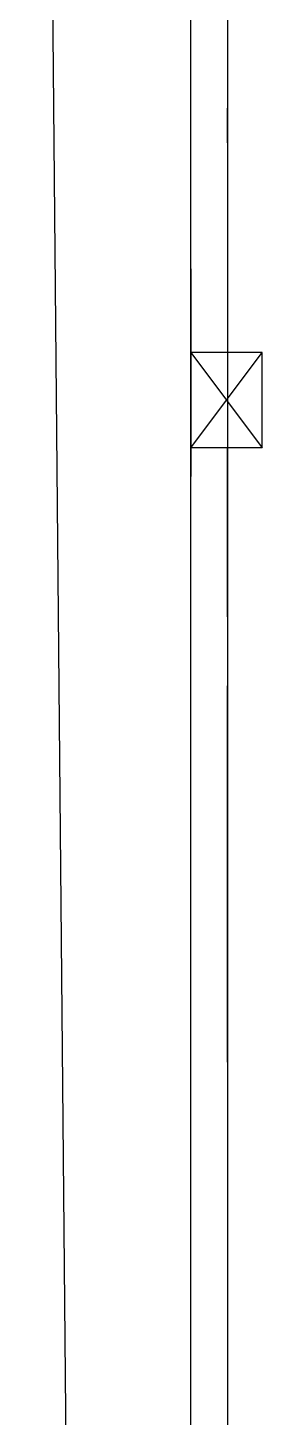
# Model space of a CAD drawing. Header units: inches. Extents: x -628 to 1537, y -1730 to 336.
# Drawn here: x 569 to 599.5, y -358.2 to -177.3 of the extents above; entities that cross this region are included whole.
import ezdxf

# ---------------------------------------------------------------- set-up
doc = ezdxf.new("R2010")
doc.units = ezdxf.units.IN
doc.layers.get('0').update_dxf_attribs({"linetype": 'CONTINUOUS'})

msp = doc.modelspace()

# ---------------------------------------------------------------- linework, layer by layer
at = {"color": 6}
msp.add_line((576.69, -657.05), (569.02, 180.11), dxfattribs=at)
at = {"color": 1}
for p, q in [((590.2, -635.33), (590.2, 158.4)), ((594.97, 145.68), (594.97, -635.33)), ((594.97, -192.25), (594.97, -187.75)), ((590.2, -203.11), (590.2, -190.4)), ((590.2, -208.67), (590.2, -235.68)), ((590.2, -219.53), (599.47, -231.98)), ((590.2, -231.98), (599.47, -219.53)), ((599.47, -219.53), (590.2, -219.53)), ((599.47, -231.98), (599.47, -219.53)), ((599.47, -231.98), (590.2, -231.98)), ((594.97, -253.96), (594.97, -231.98)), ((594.97, -231.98), (594.97, -259.25)), ((594.97, -234.89), (594.97, -256.61)), ((590.2, -253.96), (590.2, -241.24)), ((594.97, -251.04), (594.97, -273.82)), ((594.97, -284.68), (594.97, -262.96)), ((594.97, -275.67), (594.97, -289.19)), ((594.97, -311.96), (594.97, -279.11))]:
    msp.add_line(p, q, dxfattribs=at)

doc.saveas('drawing.dxf')
